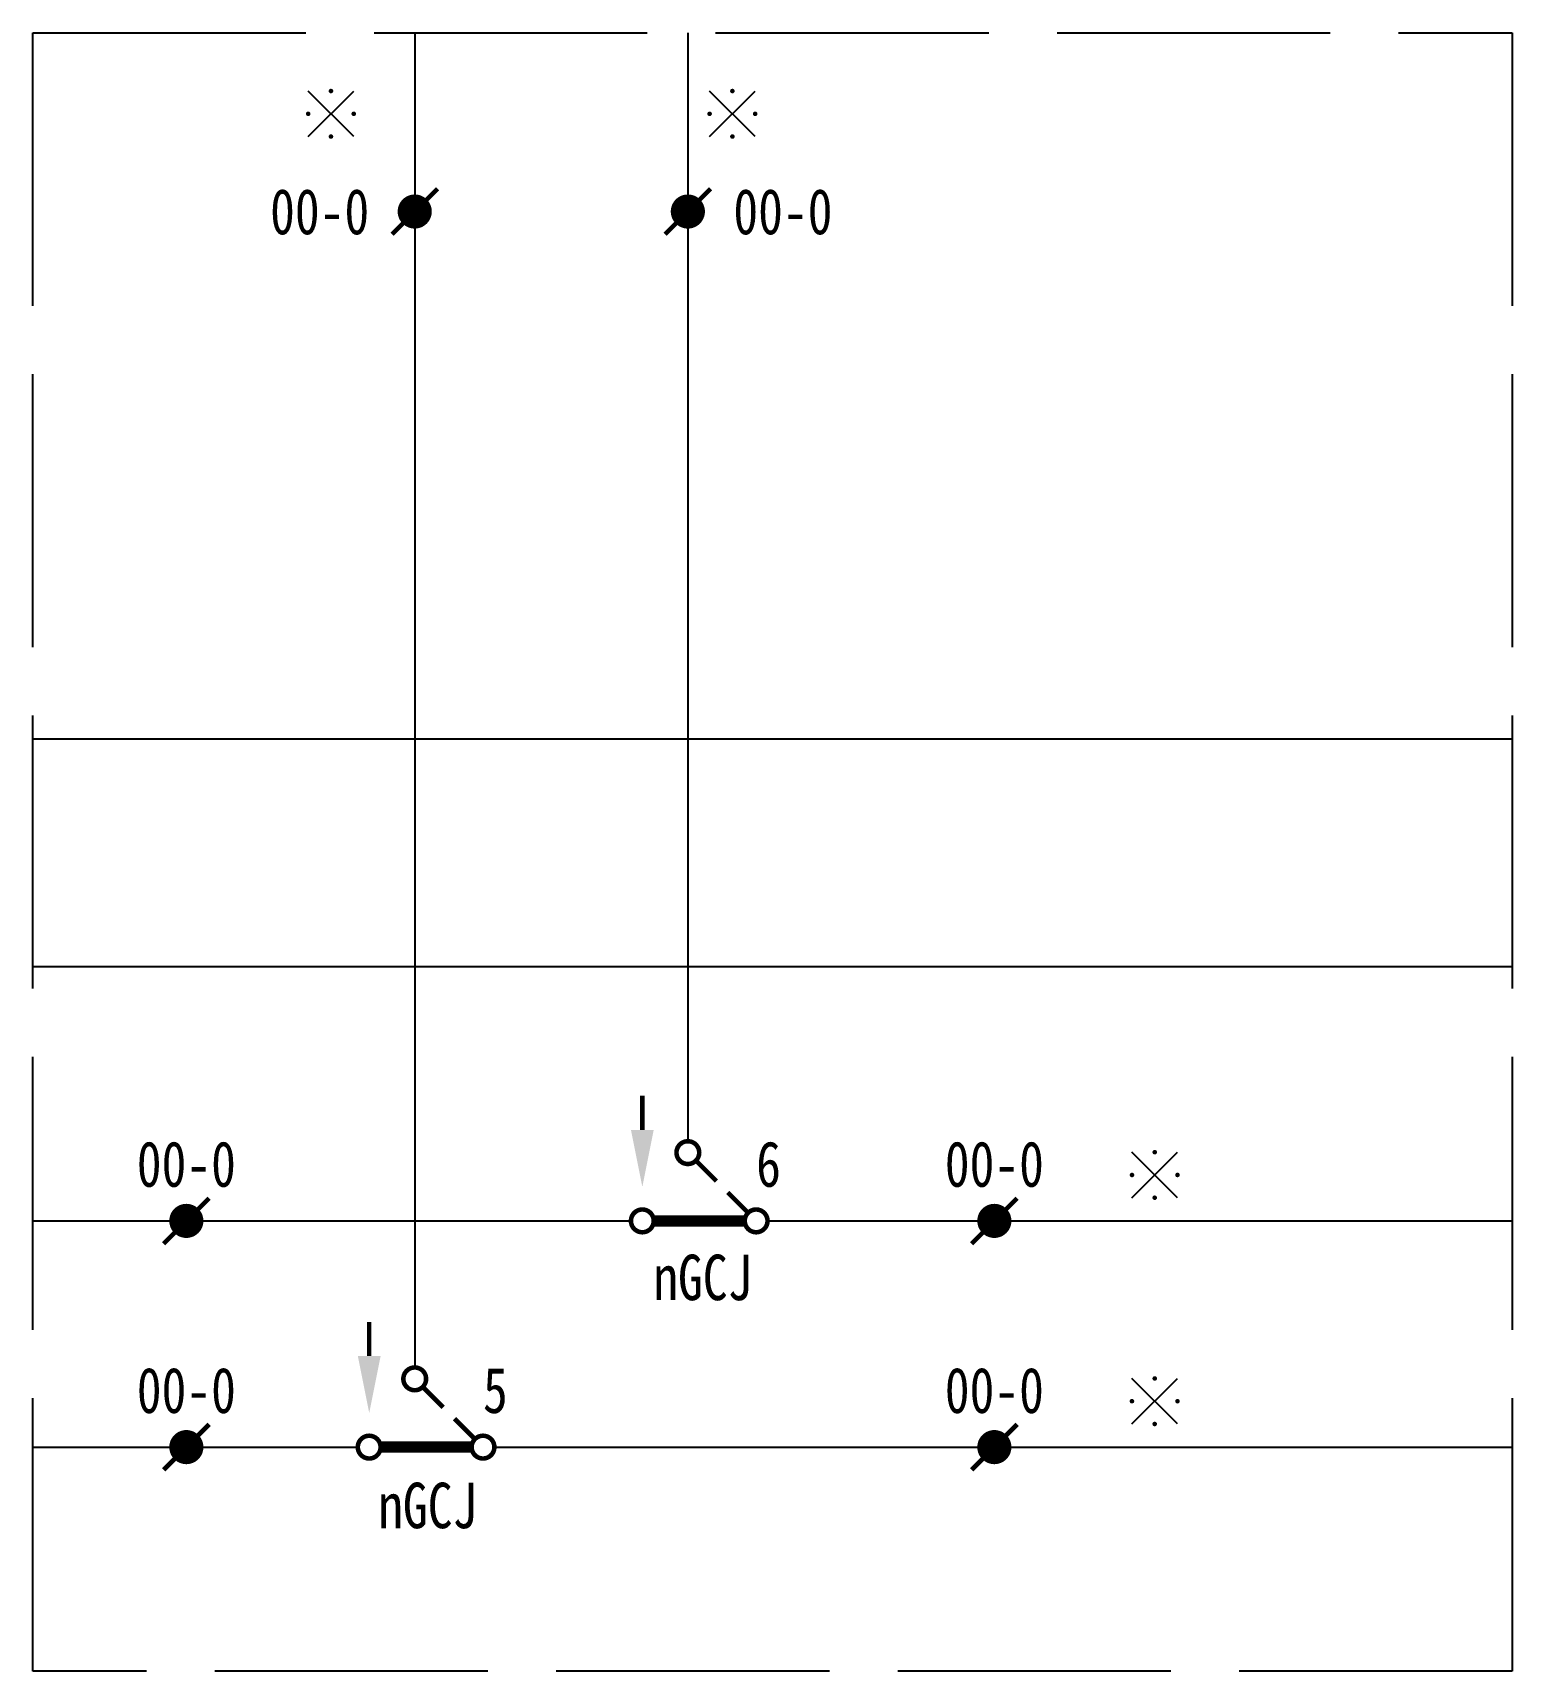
# Model space of a CAD drawing. Header units: millimetres. Extents: x 0 to 65, y -72 to 0.
import ezdxf
from ezdxf.enums import TextEntityAlignment as Align

# ---------------------------------------------------------------- set-up
doc = ezdxf.new("R2010")
doc.units = ezdxf.units.MM
doc.linetypes.add('ACAD_ISO02W100', pattern=[15, 12, -3])
doc.layers.add('hide', color=7, linetype='Continuous')

# ---------------------------------------------------------------- blocks, each defined once
blk = doc.blocks.new('D1')
at = {"const_width": 0.2}
for points in [[(0, 0.5, -1), (0, -0.5, -1), (0, 0.5)], [(5, 0.5, -1), (5, -0.5, -1), (5, 0.5)], [(3, -2.5, -1), (3, -3.5, -1), (3, -2.5)]]:
    blk.add_lwpolyline(points, format="xyb", dxfattribs=at)
for points, const_width in [([(4.5, 0), (0.5, 0)], 0.5), ([(1.25, -1.25), (0.308, -0.308)], 0.2), ([(2.681, -2.681), (1.75, -1.75)], 0.2)]:
    blk.add_lwpolyline(points, dxfattribs=dict(const_width=const_width))
blk = doc.blocks.new('conti_2')
for points in [[(-1, -1), (1, 1)], [(1, -1), (-1, 1)]]:
    blk.add_lwpolyline(points)
for points in [[(0.05, 1, 0.1, 0.1, 1), (-0.05, 1, 0.1, 0.1, 1)], [(-0.95, 0, 0.1, 0.1, 1), (-1.05, 0, 0.1, 0.1, 1)], [(1.05, 0, 0.1, 0.1, 1), (0.95, 0, 0.1, 0.1, 1)], [(0.05, -1, 0.1, 0.1, 1), (-0.05, -1, 0.1, 0.1, 1)]]:
    blk.add_lwpolyline(points, format="xyseb", close=True)
blk.add_attdef('1', text='', height=2).set_placement((2.271, 0.093), align=Align.MIDDLE)
blk = doc.blocks.new('tie')
at = {"const_width": 0.2}
blk.add_lwpolyline([(-1, -1), (1, 1)], dxfattribs=at)
at = {"const_width": 0.75}
blk.add_lwpolyline([(-0.375, 0, 1), (0.375, 0, 1)], format="xyb", close=True, dxfattribs=at)

msp = doc.modelspace()

# ---------------------------------------------------------------- linework, layer by layer
at = {"color": 7}
for p, q in [((16.781, 0), (16.781, -58.652)), ((28.781, 0), (28.781, -48.71)), ((0, -31.028), (65, -31.028)), ((0, -41.028), (65, -41.028)), ((0, -52.21), (26.281, -52.21)), ((32.281, -52.21), (65, -52.21)), ((0, -62.152), (14.281, -62.152)), ((20.281, -62.152), (65, -62.152))]:
    msp.add_line(p, q, dxfattribs=at)
at = {"const_width": 0.2}
for points in [[(26.781, -48.21), (26.781, -46.71)], [(14.781, -58.152), (14.781, -56.652)]]:
    msp.add_lwpolyline(points, dxfattribs=at)
for points in [[(27.281, -48.21), (26.281, -48.21), (26.781, -50.71)], [(15.281, -58.152), (14.281, -58.152), (14.781, -60.652)]]:
    msp.add_solid(points)
at = {"layer": 'hide', "linetype": 'ACAD_ISO02W100'}
msp.add_lwpolyline([(0, 0), (65, 0), (65, -72), (0, -72)], close=True, dxfattribs=at)

# ---------------------------------------------------------------- block references
at = {"color": 3}
for name, p in [('conti_2', (13.101, -3.561)), ('conti_2', (30.738, -3.561)), ('conti_2', (49.293, -50.193)), ('tie', (6.747, -52.21)), ('tie', (42.247, -52.21)), ('conti_2', (49.293, -60.135)), ('tie', (6.747, -62.152)), ('tie', (42.247, -62.152))]:
    msp.add_blockref(name, p, dxfattribs=at)
for p in [(16.781, -7.855), (28.781, -7.855)]:
    msp.add_blockref('tie', p)
at = {"rotation": 180}
for p in [(31.781, -52.21), (19.781, -62.152)]:
    msp.add_blockref('D1', p, dxfattribs=at)

# ---------------------------------------------------------------- texts
at = {"color": 3, "width": 0.8}
msp.add_text('00-0', height=2, dxfattribs=at).set_placement((14.781, -7.855), align=Align.MIDDLE_RIGHT)
msp.add_text('00-0', height=2, dxfattribs=at).set_placement((30.781, -7.855), align=Align.MIDDLE_LEFT)
for s, p in [('00-0', (6.747, -50.71)), ('00-0', (42.247, -50.71)), ('nGCJ', (29.437, -55.693)), ('00-0', (6.747, -60.652)), ('00-0', (42.247, -60.652)), ('nGCJ', (17.35, -65.714))]:
    msp.add_text(s, height=2, dxfattribs=at).set_placement(p, align=Align.CENTER)
at = {"color": 7, "width": 0.8}
for s, p in [('6', (31.781, -50.71)), ('5', (19.781, -60.652))]:
    msp.add_text(s, height=2, dxfattribs=at).set_placement(p)

doc.saveas('drawing.dxf')
